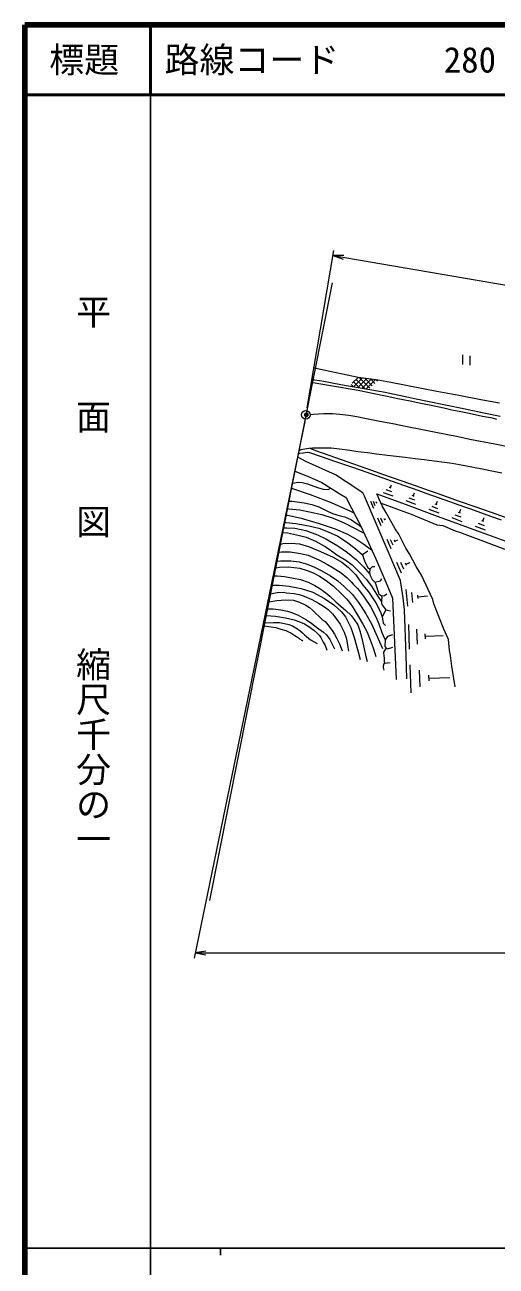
# Model space of a CAD drawing. Units: millimetres, scale not verified. Extents: x 40000 to 680000, y 20000 to 380000.
# Drawn here: x 40000 to 107471, y 202409 to 380000 of the extents above; entities that cross this region are included whole.
import ezdxf
from ezdxf.enums import TextEntityAlignment as Align

# ---------------------------------------------------------------- set-up
doc = ezdxf.new("R2010")
doc.units = ezdxf.units.MM
doc.header["$LTSCALE"] = 1000
doc.header["$PDMODE"] = 32
doc.header["$PDSIZE"] = 500
doc.linetypes.add('CHAIN', pattern=[18.5, 12, -1.5, 3.5, -1.5])
for name, color, linetype, lineweight in [('M-BMK', 2, 'CHAIN', 13), ('M-TTL', 2, 'Continuous', 140), ('M-TTL-BAND', 7, 'Continuous', 25), ('M-TTL-LINE', 7, 'Continuous', 50), ('M-TTL-TXT', 7, 'Continuous', 13), ('M-WORK', 1, 'Continuous', 13)]:
    doc.layers.add(name, color=color, linetype=linetype, lineweight=lineweight)
doc.layers.add('M-OTRS', color=6, linetype='Continuous')
doc.styles.add('@ＭＳ ゴシック', font='')
doc.styles.add('ＭＳ ゴシック', font='')
doc.styles.get('@ＭＳ ゴシック').set_extended_font_data('@MS Gothic')
doc.styles.get('ＭＳ ゴシック').set_extended_font_data('MS Gothic')

# ---------------------------------------------------------------- blocks, each defined once
blk = doc.blocks.new('open_arrow')
at = {"color": 0, "linetype": 'Continuous', "lineweight": -2}
blk.add_lwpolyline([(7.5, 1.25), (0, 0), (7.5, -1.25)], dxfattribs=at)

msp = doc.modelspace()

# ---------------------------------------------------------------- hatches: boundary and pattern name
at = {"layer": 'M-WORK'}
h = msp.add_hatch(dxfattribs=at)
h.set_pattern_fill('USER', color=256, style=0, pattern_type=2)
h.set_pattern_definition([(45, (650611, 671161), (-353.5534, 353.5534), []), (315, (650611, 671161), (353.5534, 353.5534), [])])
h.paths.add_polyline_path([(87620, 329581), (86485, 328314), (87129, 328195), (89211, 327871), (90636, 329155), (90284, 329224), (87696, 329566)])

# ---------------------------------------------------------------- linework, layer by layer
at = {"layer": 'M-BMK'}
msp.add_lwpolyline([(80848, 324263), (81276, 324297), (82788, 324391), (84038, 324396), (85091, 324316), (86369, 324138), (87507, 323975), (88677, 323718), (90821, 323306), (92670, 322950), (94734, 322524), (96911, 322122), (98615, 321775), (102051, 321092), (103694, 320736), (107289, 320061), (109382, 319630)], dxfattribs=at)
at = {"layer": 'M-OTRS'}
msp.add_point((80306, 324216), dxfattribs=at)
at = {"layer": 'M-TTL'}
for p, q in [((40000, 380000), (40000, 20000)), ((680000, 380000), (40000, 380000))]:
    msp.add_line(p, q, dxfattribs=at)
at = {"layer": 'M-TTL-BAND'}
for p, q in [((58000, 370000), (58000, 20000)), ((40000, 205000), (579000, 205000)), ((68000, 205000), (68000, 204000))]:
    msp.add_line(p, q, dxfattribs=at)
at = {"layer": 'M-TTL-LINE'}
for p, q in [((58000, 380000), (58000, 370000)), ((40000, 370000), (680000, 370000))]:
    msp.add_line(p, q, dxfattribs=at)
at = {"layer": 'M-WORK'}
for p, q in [((80396, 325199), (84252, 347733)), ((84126, 346994), (288761, 311979)), ((66468, 254715), (84021, 343111)), ((102705, 331423), (102705, 332782)), ((103734, 331324), (103734, 332656)), ((80104, 323237), (64237, 246479)), ((78670, 316165), (80718, 315313)), ((78325, 314425), (79140, 314589)), ((79140, 314589), (79699, 314507)), ((79699, 314507), (80479, 314351)), ((80479, 314351), (81874, 313819)), ((80718, 315313), (82525, 314515)), ((82525, 314515), (85103, 312918)), ((78184, 313716), (80851, 312812)), ((80851, 312812), (83859, 311643)), ((81874, 313819), (82699, 313553)), ((82699, 313553), (83443, 313543)), ((83443, 313543), (83826, 313709)), ((85103, 312918), (85892, 312414)), ((91302, 313111), (92663, 312614)), ((92556, 313167), (91740, 313465)), ((92450, 313720), (92177, 313820)), ((92314, 313770), (92467, 314192)), ((95729, 312539), (95453, 312642)), ((95591, 312591), (95756, 313034)), ((77602, 310785), (77787, 310769)), ((77814, 311853), (78213, 311866)), ((78213, 311866), (78999, 311780)), ((78999, 311780), (79969, 311630)), ((79969, 311630), (81083, 311374)), ((81083, 311374), (82066, 311040)), ((82066, 311040), (83115, 310522)), ((83859, 311643), (86616, 310423)), ((85892, 312414), (86050, 312255)), ((86050, 312255), (88142, 308203)), ((89477, 311853), (89893, 310868)), ((90138, 311203), (89889, 311795)), ((90383, 311539), (90300, 311736)), ((90342, 311638), (90406, 311665)), ((94558, 311928), (95938, 311414)), ((95834, 311976), (95005, 312285)), ((99136, 310759), (98288, 311075)), ((99029, 311336), (98746, 311441)), ((98887, 311388), (99065, 311865)), ((77417, 309854), (77612, 309839)), ((77612, 309839), (79541, 309399)), ((77787, 310769), (79373, 310592)), ((79373, 310592), (80762, 310349)), ((79541, 309399), (82148, 308655)), ((80762, 310349), (82518, 309930)), ((82518, 309930), (84150, 309419)), ((83115, 310522), (84045, 310076)), ((84045, 310076), (85140, 309768)), ((84150, 309419), (85697, 308757)), ((85140, 309768), (85788, 309598)), ((85788, 309598), (86758, 309166)), ((86616, 310423), (87116, 310191)), ((86758, 309166), (87309, 308805)), ((90478, 309473), (90961, 308359)), ((91235, 308742), (90946, 309411)), ((91510, 309126), (91414, 309349)), ((91462, 309237), (91659, 309323)), ((97829, 310709), (99243, 310183)), ((101132, 309494), (102573, 308966)), ((102460, 309552), (101596, 309869)), ((102348, 310138), (102060, 310244)), ((102204, 310191), (102388, 310693)), ((105688, 308927), (105397, 309034)), ((105542, 308981), (105732, 309498)), ((76924, 307369), (77602, 307325)), ((77055, 308029), (77518, 308051)), ((77210, 308813), (77390, 308822)), ((77390, 308822), (78785, 308645)), ((77518, 308051), (78632, 307979)), ((77602, 307325), (79319, 306964)), ((78632, 307979), (80218, 307645)), ((78785, 308645), (80640, 308324)), ((80218, 307645), (81876, 307029)), ((80640, 308324), (82062, 307970)), ((82062, 307970), (83412, 307459)), ((82148, 308655), (84405, 307911)), ((83412, 307459), (84815, 306824)), ((84405, 307911), (86197, 307115)), ((85697, 308757), (87309, 307925)), ((87309, 308805), (87689, 308569)), ((87309, 307925), (88181, 307485)), ((87689, 308569), (88142, 308203)), ((88142, 308203), (90222, 303612)), ((88181, 307485), (88561, 307277)), ((104459, 308276), (105915, 307743)), ((105802, 308335), (104928, 308655)), ((76591, 305693), (76998, 305795)), ((76998, 305795), (78106, 305860)), ((78106, 305860), (79325, 305729)), ((79319, 306964), (80283, 306689)), ((79325, 305729), (80629, 305349)), ((80283, 306689), (81620, 306126)), ((81620, 306126), (82989, 305352)), ((81876, 307029), (83075, 306452)), ((83075, 306452), (84799, 305482)), ((84799, 305482), (86169, 304486)), ((84815, 306824), (86066, 306037)), ((86066, 306037), (87253, 305113)), ((86197, 307115), (87504, 306380)), ((87504, 306380), (88543, 305683)), ((88543, 305683), (89640, 304895)), ((91802, 306416), (92378, 305087)), ((92705, 305545), (92360, 306342)), ((93033, 306002), (92918, 306268)), ((92976, 306135), (93387, 306313)), ((76364, 304552), (76739, 304611)), ((76739, 304611), (77961, 304597)), ((77961, 304597), (79450, 304354)), ((79450, 304354), (80540, 304111)), ((80540, 304111), (81219, 303839)), ((80629, 305349), (82300, 304635)), ((81219, 303839), (82169, 303408)), ((82300, 304635), (84128, 303822)), ((82989, 305352), (83887, 304762)), ((83887, 304762), (84680, 304166)), ((84128, 303822), (85354, 303141)), ((84680, 304166), (85938, 303393)), ((86169, 304486), (87460, 303470)), ((87253, 305113), (88341, 304165)), ((89086, 304680), (88341, 304165)), ((88341, 304165), (88649, 303152)), ((75923, 302331), (76446, 302391)), ((76105, 303246), (76582, 303315)), ((76446, 302391), (77733, 302475)), ((76582, 303315), (78063, 303322)), ((77733, 302475), (79353, 302250)), ((78063, 303322), (79269, 303151)), ((79269, 303151), (80291, 302882)), ((79353, 302250), (80420, 301951)), ((80291, 302882), (81366, 302476)), ((80420, 301951), (81268, 301623)), ((81366, 302476), (82500, 301880)), ((82169, 303408), (83321, 302814)), ((83321, 302814), (84150, 302322)), ((84150, 302322), (85278, 301587)), ((85354, 303141), (86278, 302400)), ((85938, 303393), (86869, 302724)), ((86278, 302400), (86759, 301940)), ((86759, 301940), (87382, 301307)), ((86869, 302724), (88147, 301453)), ((87460, 303470), (88489, 302474)), ((88489, 302474), (89375, 301413)), ((88649, 303152), (89089, 302370)), ((89089, 302370), (89393, 302106)), ((89393, 302106), (89341, 301588)), ((89393, 302106), (89771, 302496)), ((89771, 302496), (90106, 302493)), ((90222, 303612), (91802, 299951)), ((93206, 303148), (93857, 301621)), ((94236, 302144), (93845, 303060)), ((94615, 302666), (94484, 302972)), ((94550, 302819), (95156, 303078)), ((75697, 301194), (76128, 301194)), ((76128, 301194), (77150, 301076)), ((77150, 301076), (78461, 300854)), ((78461, 300854), (79476, 300631)), ((79476, 300631), (80577, 300277)), ((80577, 300277), (81495, 299812)), ((81268, 301623), (82194, 301127)), ((82194, 301127), (83140, 300509)), ((82500, 301880), (83752, 301152)), ((83140, 300509), (84207, 299704)), ((83752, 301152), (84800, 300451)), ((84800, 300451), (85731, 299639)), ((85278, 301587), (86097, 300932)), ((86097, 300932), (86724, 300319)), ((86724, 300319), (87019, 299963)), ((87382, 301307), (88404, 299847)), ((88147, 301453), (88841, 300686)), ((88841, 300686), (89621, 299716)), ((89341, 301588), (89375, 301413)), ((89375, 301413), (89413, 301228)), ((89413, 301228), (89714, 300658)), ((89714, 300658), (90120, 300245)), ((90120, 300245), (90900, 300454)), ((90120, 300245), (90186, 300094)), ((90900, 300454), (91125, 300730)), ((75182, 298597), (76101, 298775)), ((75424, 299815), (76400, 299835)), ((76101, 298775), (77051, 298827)), ((76400, 299835), (77822, 299704)), ((77051, 298827), (77471, 298762)), ((77471, 298762), (78566, 298654)), ((77822, 299704), (79533, 299344)), ((78566, 298654), (79273, 298514)), ((79273, 298514), (79984, 298256)), ((79533, 299344), (81243, 298832)), ((81243, 298832), (82908, 297948)), ((81495, 299812), (82242, 299353)), ((82242, 299353), (83107, 298743)), ((83107, 298743), (83664, 298285)), ((84207, 299704), (85270, 298646)), ((85270, 298646), (86056, 297859)), ((85731, 299639), (86891, 298479)), ((86891, 298479), (87749, 297351)), ((87019, 299963), (87623, 299359)), ((87623, 299359), (87862, 299069)), ((87862, 299069), (88480, 298283)), ((88404, 299847), (89196, 298874)), ((89196, 298874), (90243, 297319)), ((89621, 299716), (90598, 298183)), ((90186, 300094), (90697, 298613)), ((90697, 298613), (91058, 298299)), ((91477, 298344), (91824, 298587)), ((91802, 299951), (92645, 297966)), ((94555, 299208), (94781, 296821)), ((95532, 297374), (95396, 298806)), ((96282, 297926), (96237, 298404)), ((74958, 297473), (76062, 297644)), ((76062, 297644), (77298, 297733)), ((77298, 297733), (78440, 297667)), ((78440, 297667), (79330, 297401)), ((79330, 297401), (80214, 296984)), ((79984, 298256), (81073, 297790)), ((80214, 296984), (80748, 296623)), ((80748, 296623), (81179, 296244)), ((81073, 297790), (82042, 297251)), ((82042, 297251), (82749, 296825)), ((82749, 296825), (83413, 296343)), ((82908, 297948), (84251, 297024)), ((83664, 298285), (84522, 297465)), ((84251, 297024), (85313, 296041)), ((84522, 297465), (85966, 296227)), ((86056, 297859), (86482, 297368)), ((86482, 297368), (86988, 296586)), ((86988, 296586), (87709, 295397)), ((87749, 297351), (88129, 296775)), ((88129, 296775), (88798, 295713)), ((88480, 298283), (89463, 296789)), ((89463, 296789), (90226, 295315)), ((90243, 297319), (90905, 296035)), ((90598, 298183), (90998, 297554)), ((90998, 297554), (91116, 297049)), ((91064, 297702), (91057, 297301)), ((91057, 297301), (91116, 297049)), ((91058, 298299), (91477, 298344)), ((91058, 298299), (91110, 298115)), ((91110, 298115), (91064, 297702)), ((91116, 297049), (91653, 296328)), ((91116, 297049), (91653, 296328)), ((92645, 297966), (93155, 286358)), ((96259, 298165), (97650, 298297)), ((74569, 295511), (75879, 295413)), ((74760, 296472), (75556, 296445)), ((75556, 296445), (76633, 296328)), ((75879, 295413), (77335, 295179)), ((76633, 296328), (77606, 296122)), ((77335, 295179), (78552, 294883)), ((77606, 296122), (78313, 295869)), ((78313, 295869), (79146, 295532)), ((78552, 294883), (79213, 294617)), ((79146, 295532), (79806, 295186)), ((79806, 295186), (80331, 294858)), ((80331, 294858), (81103, 294339)), ((81179, 296244), (82569, 294943)), ((82569, 294943), (82972, 294615)), ((83413, 296343), (84031, 295749)), ((84031, 295749), (84537, 295121)), ((84537, 295121), (85136, 294279)), ((85313, 296041), (85896, 295293)), ((85896, 295293), (86663, 293786)), ((85966, 296227), (86727, 295496)), ((86727, 295496), (87158, 294939)), ((87158, 294939), (87654, 294181)), ((87709, 295397), (88402, 294274)), ((88798, 295713), (89604, 294304)), ((90226, 295315), (90694, 294290)), ((90905, 296035), (91174, 295314)), ((91653, 296328), (91174, 295314)), ((91174, 295314), (91305, 294383)), ((91174, 295314), (91305, 294383)), ((91653, 296328), (92355, 296163)), ((74275, 294029), (74909, 293937)), ((74361, 294466), (75543, 294516)), ((74909, 293937), (75941, 293765)), ((75543, 294516), (76465, 294507)), ((75941, 293765), (76641, 293553)), ((76465, 294507), (77177, 294362)), ((76641, 293553), (77353, 293335)), ((77177, 294362), (77785, 294198)), ((77353, 293335), (77752, 293173)), ((77752, 293173), (78070, 293006)), ((77785, 294198), (78295, 294006)), ((78295, 294006), (78796, 293748)), ((78796, 293748), (79035, 293571)), ((79035, 293571), (79278, 293416)), ((79213, 294617), (80038, 294296)), ((79278, 293416), (79377, 293346)), ((79377, 293346), (79728, 293032)), ((79728, 293032), (80046, 292728)), ((80038, 294296), (80636, 293913)), ((80636, 293913), (81037, 293644)), ((81037, 293644), (81355, 293403)), ((81103, 294339), (81735, 293833)), ((81355, 293403), (81873, 292905)), ((81735, 293833), (82095, 293571)), ((82095, 293571), (82737, 293098)), ((82737, 293098), (83163, 292742)), ((82972, 294615), (83556, 293909)), ((83556, 293909), (83666, 293762)), ((83666, 293762), (83980, 293342)), ((83980, 293342), (84317, 292827)), ((85136, 294279), (85721, 293127)), ((85721, 293127), (86036, 292175)), ((86663, 293786), (87128, 292371)), ((87654, 294181), (87986, 293179)), ((87986, 293179), (88361, 291569)), ((88402, 294274), (89015, 293099)), ((89015, 293099), (89436, 292032)), ((89604, 294304), (90233, 292941)), ((90694, 294290), (91124, 293059)), ((91124, 293059), (91485, 292197)), ((91305, 294383), (91613, 294088)), ((91305, 294383), (91613, 294088)), ((94906, 294217), (95037, 290664)), ((96195, 291419), (96117, 293550)), ((78070, 293006), (78366, 292808)), ((78366, 292808), (78655, 292631)), ((78655, 292631), (78901, 292504)), ((78901, 292504), (79178, 292316)), ((79178, 292316), (79338, 292141)), ((79338, 292141), (79639, 291953)), ((79639, 291953), (79775, 291864)), ((80046, 292728), (80280, 292555)), ((80280, 292555), (80650, 292194)), ((80650, 292194), (80992, 291956)), ((80992, 291956), (81422, 291726)), ((81422, 291726), (81848, 291478)), ((81873, 292905), (82124, 292661)), ((82124, 292661), (82371, 292336)), ((82371, 292336), (82709, 291691)), ((82709, 291691), (82983, 291186)), ((83163, 292742), (83668, 292050)), ((83668, 292050), (84155, 291109)), ((84317, 292827), (84672, 292209)), ((84672, 292209), (85028, 291432)), ((85028, 291432), (85421, 290435)), ((86036, 292175), (86209, 291271)), ((86209, 291271), (86354, 290373)), ((87128, 292371), (87698, 290313)), ((88361, 291569), (88829, 289650)), ((89436, 292032), (89857, 290889)), ((90233, 292941), (90770, 291742)), ((90770, 291742), (91203, 290772)), ((91485, 292197), (91560, 292007)), ((91560, 292007), (91537, 291066)), ((91904, 292481), (91560, 292007)), ((92624, 292737), (91904, 292481)), ((97353, 292173), (97327, 292884)), ((97340, 292528), (99894, 292623)), ((82983, 291186), (83250, 290514)), ((84155, 291109), (84337, 290716)), ((87698, 290313), (87987, 289179)), ((88829, 289650), (88983, 288924)), ((89857, 290889), (90246, 289644)), ((91576, 290653), (91360, 290266)), ((91360, 290266), (91379, 289676)), ((91379, 289676), (91445, 289486)), ((91445, 289486), (91451, 288929)), ((91537, 291066), (91772, 290790)), ((91772, 290790), (91576, 290653)), ((91772, 290790), (91926, 290708)), ((91926, 290708), (92674, 290957)), ((91284, 288226), (91273, 288039)), ((91273, 288039), (91411, 287698)), ((91377, 288597), (91284, 288226)), ((91528, 288688), (91377, 288597)), ((91451, 288929), (91528, 288688)), ((91528, 288688), (92307, 288768)), ((95118, 288442), (95262, 284442)), ((96566, 285290), (96480, 287689)), ((97871, 286137), (97842, 286937)), ((97857, 286537), (100857, 286645)), ((64389, 247213), (346459, 247213))]:
    msp.add_line(p, q, dxfattribs=at)
for points in [[(107923, 325868), (105292, 326336), (102104, 326963), (98963, 327539), (97006, 327941), (94563, 328391), (92382, 328812), (90284, 329224), (87696, 329566), (85472, 330010), (82762, 330586), (81297, 330905)], [(107578, 323556), (106927, 323706), (105513, 323982), (103594, 324385), (102405, 324642), (101136, 324895), (99971, 325148), (98417, 325476), (96671, 325845), (95149, 326145), (93403, 326510), (91849, 326843), (89790, 327278), (87702, 327690), (83759, 328368), (80967, 328824)], [(81146, 329282), (82503, 329052), (85214, 328550), (87129, 328195), (89657, 327801), (91566, 327460), (94236, 326876), (96024, 326496), (97634, 326183), (100457, 325588), (102774, 325097), (105714, 324480), (108034, 323995)], [(94690, 286424), (94569, 289802), (94329, 296298), (94165, 298028), (93796, 300491), (92023, 304648), (90151, 308969), (88637, 312556), (88362, 313034), (85995, 314621), (84481, 315602), (80224, 317548), (79061, 318135)], [(108211, 309148), (106723, 309678), (103864, 310689), (102969, 311018), (99374, 312287), (97458, 312949), (96315, 313367), (92470, 314721), (91273, 315149), (89530, 315777), (88191, 316250), (86682, 316783), (84644, 317439), (82337, 318232), (80803, 318756), (80410, 318815), (79886, 318717), (79335, 318651), (79141, 318535)], [(79250, 319087), (79501, 319243), (80648, 319414), (81190, 319491), (83848, 319477), (85022, 319337), (86530, 319156), (87676, 318973), (89034, 318802), (90351, 318638), (91916, 318454), (93173, 318304), (94454, 318137), (95855, 317966), (97162, 317806), (98590, 317632), (100061, 317441), (101185, 317291), (102204, 317113), (102970, 316940), (104211, 316706), (105454, 316465), (107069, 316164), (108266, 315930)], [(80795, 319435), (81588, 319109), (83537, 318423), (87062, 317200), (89492, 316330), (91347, 315669), (93957, 314752), (95887, 314073), (97859, 313398), (98739, 313070), (100451, 312472), (102193, 311867), (104406, 311104), (106757, 310258), (109301, 309376)], [(101576, 285272), (101105, 288262), (100927, 289783), (100785, 290476), (100657, 292072), (99969, 293558), (98528, 297183), (98409, 297788), (96785, 301247), (96023, 302495), (95060, 304339), (94558, 305121), (93539, 307112), (92989, 307883), (92126, 309506), (91658, 310296), (91163, 311204), (90392, 312910), (94970, 311241), (98640, 309873), (105182, 307479), (108861, 306139)], [(91008, 311548), (94266, 310365), (95319, 309992), (98980, 308489), (99827, 308361), (101600, 307603), (102204, 307410), (110602, 304255), (111264, 303357), (111834, 302564), (112705, 301525), (114713, 301983), (116835, 303135), (117936, 303933), (118601, 304431)]]:
    msp.add_lwpolyline(points, dxfattribs=at)
msp.add_circle((80228, 324213), 622, dxfattribs=at)

# ---------------------------------------------------------------- block references
at = {"layer": 'M-WORK', "xscale": 200, "yscale": 200, "rotation": 350.3}
msp.add_blockref('open_arrow', (84126, 346994), dxfattribs=at)
at = {"layer": 'M-WORK', "xscale": 200, "yscale": 200}
msp.add_blockref('open_arrow', (64389, 247213), dxfattribs=at)

# ---------------------------------------------------------------- texts
at = {"layer": 'M-TTL-BAND', "style": '@ＭＳ ゴシック'}
for s, p in [('平\u3000\u3000面\u3000\u3000図', (49777, 306475)), ('縮尺千分の一', (49777, 261030))]:
    msp.add_text(s, height=3666, rotation=270, dxfattribs=at).set_placement(p, align=Align.MIDDLE_RIGHT)
at = {"layer": 'M-TTL-TXT', "style": 'ＭＳ ゴシック'}
msp.add_text('標題', height=3666, dxfattribs=at).set_placement((48500, 375000), align=Align.MIDDLE_CENTER)
msp.add_text('路線コード      280', height=3666, dxfattribs=at).set_placement((60000, 375000), align=Align.MIDDLE_LEFT)

doc.saveas('drawing.dxf')
